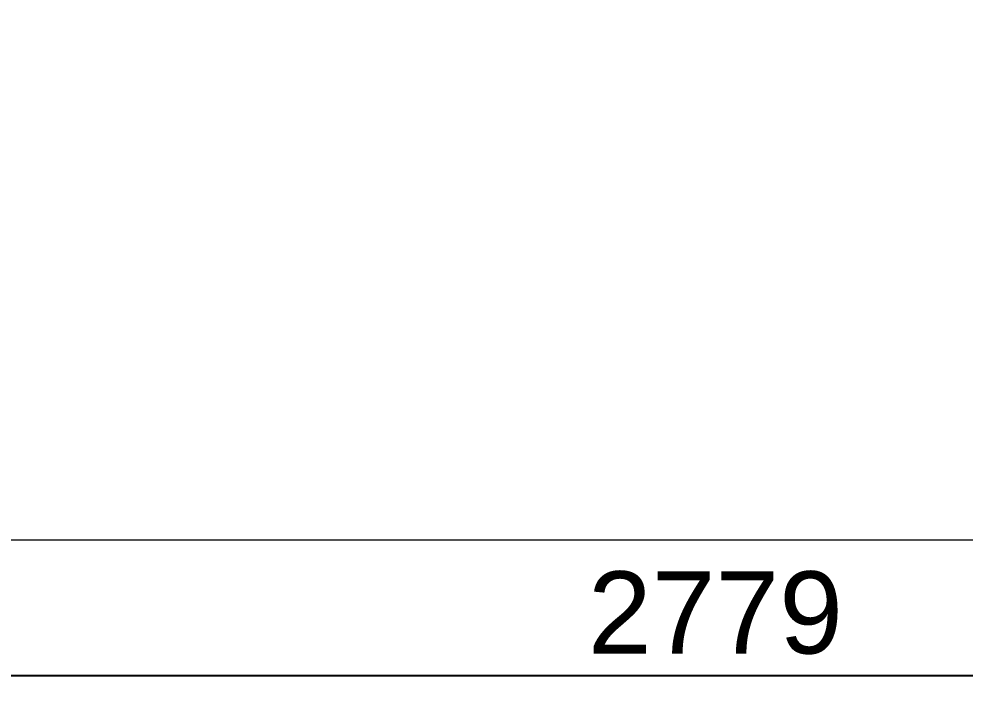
# Model space of a CAD drawing. Header units: millimetres. Extents: x -219 to 4970, y -9 to 3393.
# Drawn here: x 1164 to 1625, y 2603.2 to 2932.9 of the extents above; entities that cross this region are included whole.
import ezdxf

# ---------------------------------------------------------------- set-up
doc = ezdxf.new("R2010")
doc.units = ezdxf.units.MM
doc.layers.add('ZANO_R', color=7, linetype='Continuous', lineweight=0)
doc.layers.add('ZANO_W', color=1, linetype='Continuous', lineweight=0)
doc.styles.add('Arial', font='arial.ttf')
doc.styles.get("Standard").update_dxf_attribs({"font": 'ARIALUNI.TTF'})
doc.dimstyles.new('pl i ang', dxfattribs={"dimtxt": 50, "dimasz": 50, "dimexe": 1.25, "dimexo": 0.625, "dimgap": 10, "dimtad": 1, "dimtoh": 1, "dimtxsty": 'Standard', "dimcen": 2.5, "dimclrd": 1, "dimclre": 1, "dimclrt": 1, "dimadec": 0, "dimazin": 0, "dimtfac": 1, "dimtmove": 0, "dimatfit": 3, "dimfxl": 1, "dimarcsym": 1})

# ---------------------------------------------------------------- blocks, each defined once
blk = doc.blocks.new('*D461')
at = {"layer": 'ZANO_W', "color": 1, "lineweight": -2}
for p, q in [((114.11, 2669.36), (114.11, 2603.21)), ((2892.64, 2669.36), (2892.64, 2603.21)), ((154.11, 2613.21), (2852.64, 2613.21))]:
    blk.add_line(p, q, dxfattribs=at)
at = {"layer": 'ZANO_W', "color": 1}
for points in [[(154.11, 2619.88), (154.11, 2606.55), (114.11, 2613.21)], [(2852.64, 2606.55), (2852.64, 2619.88), (2892.64, 2613.21)]]:
    blk.add_solid(points, dxfattribs=at)
at = {"layer": 'ZANO_W', "color": 1, "insert": (1503.38, 2643.64), "char_height": 40, "attachment_point": 5, "style": 'Arial'}
blk.add_mtext('2779', dxfattribs=at)
blk = doc.blocks.new('*D480')
at = {"layer": 'ZANO_W', "color": 1, "lineweight": -2}
blk.add_arc((3941.48, 2679.36), 150.81, 99.5517, 164.7582, dxfattribs=at)
at = {"layer": 'ZANO_W', "color": 1}
for points in [[(3916.67, 2821.42), (3916.23, 2834.75), (3956.43, 2829.43)], [(3789.36, 2719.89), (3802.58, 2718.13), (3790.67, 2679.36)]]:
    blk.add_solid(points, dxfattribs=at)
at = {"layer": 'ZANO_W', "color": 1, "insert": (3819.67, 2813.91), "char_height": 40, "attachment_point": 5, "rotation": 42.155, "style": 'Arial'}
blk.add_mtext('96%%d', dxfattribs=at)

msp = doc.modelspace()

# ---------------------------------------------------------------- linework, layer by layer
at = {"layer": 'ZANO_R'}
msp.add_lwpolyline([(-169.78, 2679.36), (4857.88, 2679.36)], dxfattribs=at)

# ---------------------------------------------------------------- dimensions: what is measured, and where the dimension line sits
at = {"layer": 'ZANO_W'}
dim = msp.add_angular_dim_2l(base=(3874.88, 2814.67), line1=((-70.18, 2679.36), (4806.12, 2679.36)), line2=((3941.54, 2680.02), (3985.36, 3119.78)), dimstyle='pl i ang', override={"dimtxt": 40, "dimasz": 40, "dimexe": 10, "dimexo": 10, "dimtoh": 0, "dimdec": 0, "dimtxsty": 'Arial', "dimtdec": 0, "dimtmove": 1}, dxfattribs=at)
dim.commit()
dim.dimension.update_dxf_attribs({"geometry": '*D480', "text_midpoint": (3819.67, 2813.91)})
dim = msp.add_linear_dim(base=(2892.64, 2613.21), p1=(114.11, 2679.36), p2=(2892.64, 2679.36), dimstyle='pl i ang', override={"dimtxt": 40, "dimasz": 40, "dimexe": 10, "dimexo": 10, "dimtoh": 0, "dimdec": 0, "dimtxsty": 'Arial', "dimtdec": 0, "dimtmove": 1}, dxfattribs=at)
dim.commit()
dim.dimension.update_dxf_attribs({"geometry": '*D461', "text_midpoint": (1503.38, 2643.64)})

doc.saveas('drawing.dxf')
